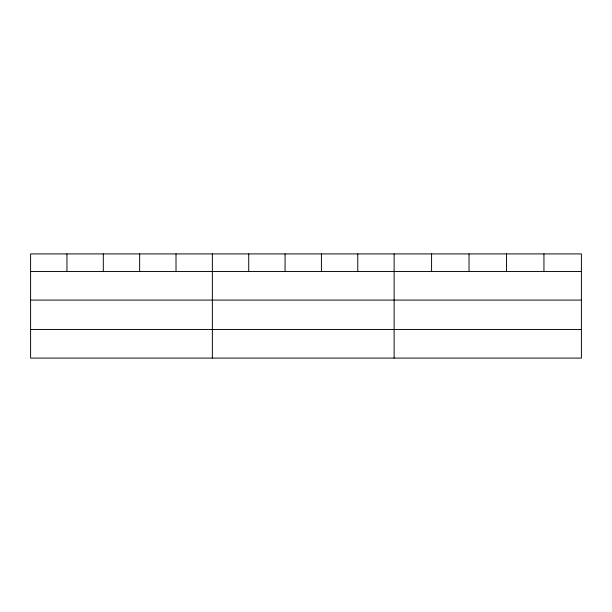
<?xml version="1.0" encoding="UTF-8"?>
<svg xmlns="http://www.w3.org/2000/svg" width="612" height="612" viewBox="0 0 612 612"><rect width="100%" height="100%" fill="white"/><g stroke="black" fill="none" stroke-linecap="round" stroke-linejoin="round"><path stroke-width="0.92" d="M581.4 300.087L581.4 253.911L30.6 253.911L30.6 358.089L581.4 358.089L581.4 300.087L30.6 300.087M30.6 271.521L581.4 271.521M30.6 329.516L581.4 329.516M543.946 253.911L543.946 271.521M506.491 253.911L506.491 271.521M469.037 253.911L469.037 271.521M431.582 253.911L431.582 271.521M394.128 253.911L394.128 358.089M357.775 253.911L357.775 271.521M321.422 253.911L321.422 271.521M285.07 253.911L285.07 271.521M248.717 253.911L248.717 271.521M212.364 253.911L212.364 358.089M176.011 253.911L176.011 271.521M139.658 253.911L139.658 271.521M103.306 253.911L103.306 271.521M66.953 253.911L66.953 271.521"/></g></svg>
